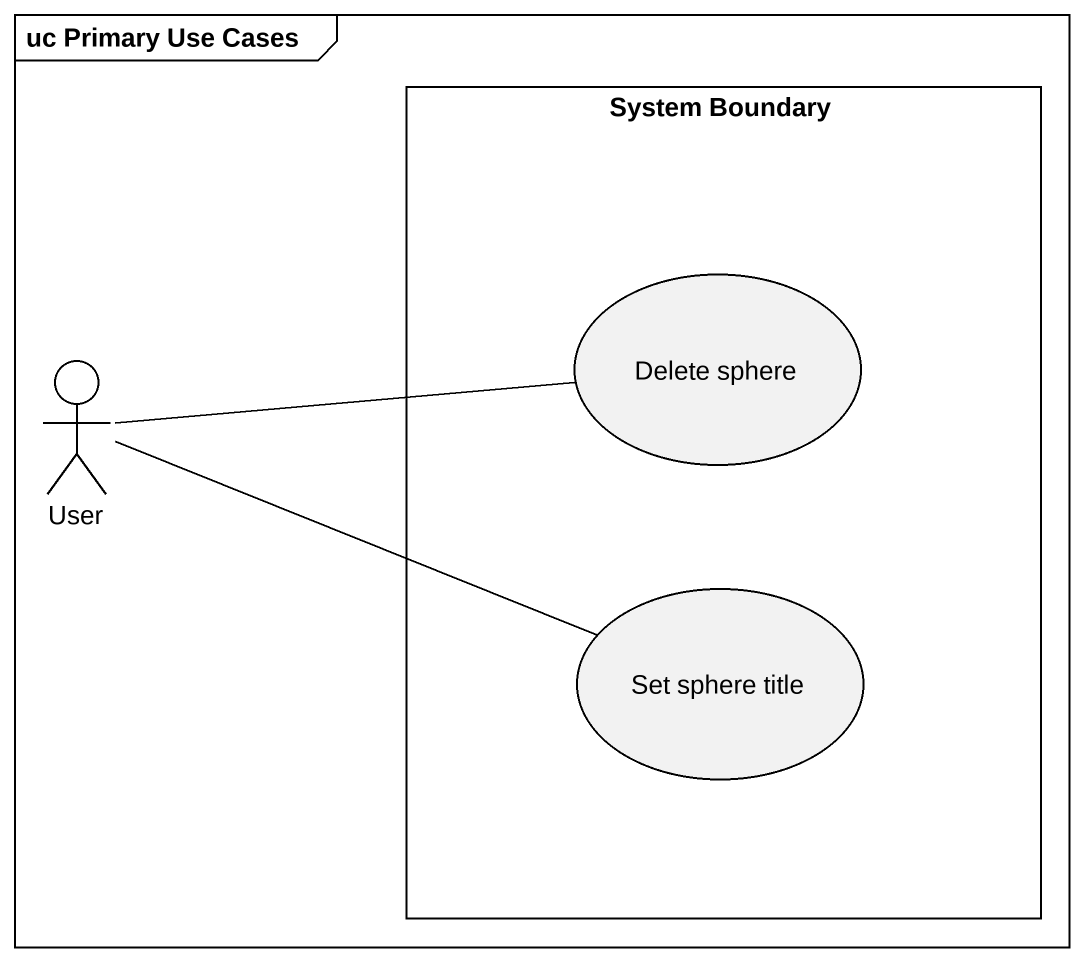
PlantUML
@startuml
mainframe uc Primary Use Cases
rectangle "System Boundary" as System_Boundary {
  usecase "Delete sphere" as Delete_sphere
  usecase "Set sphere title" as Set_sphere_title
}
actor User
User -right- Delete_sphere
User -right- Set_sphere_title
@enduml
